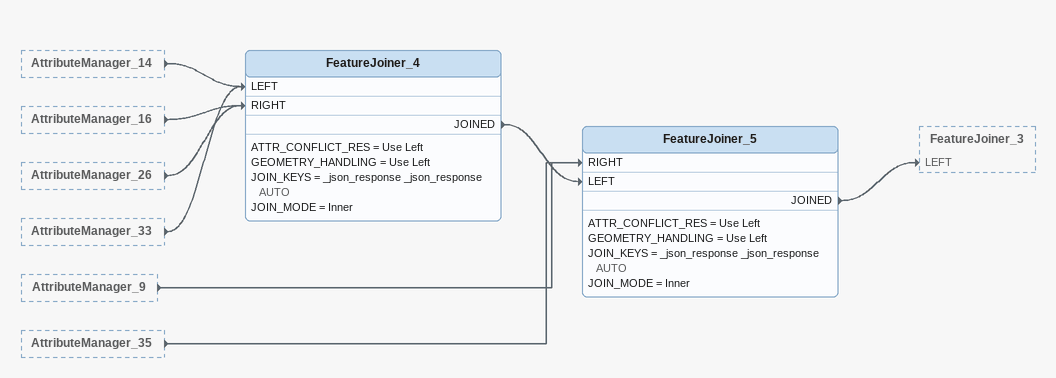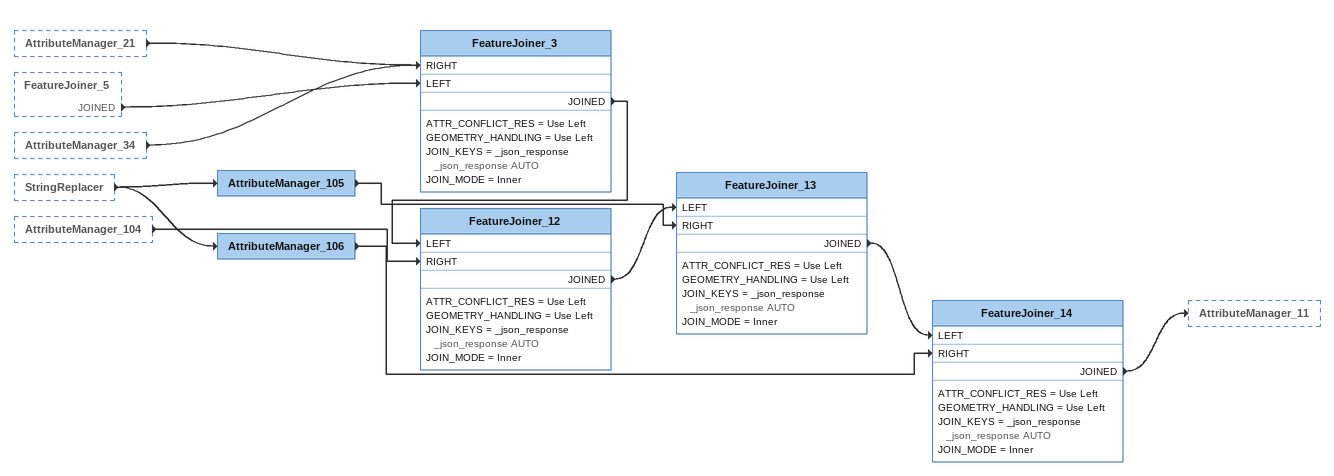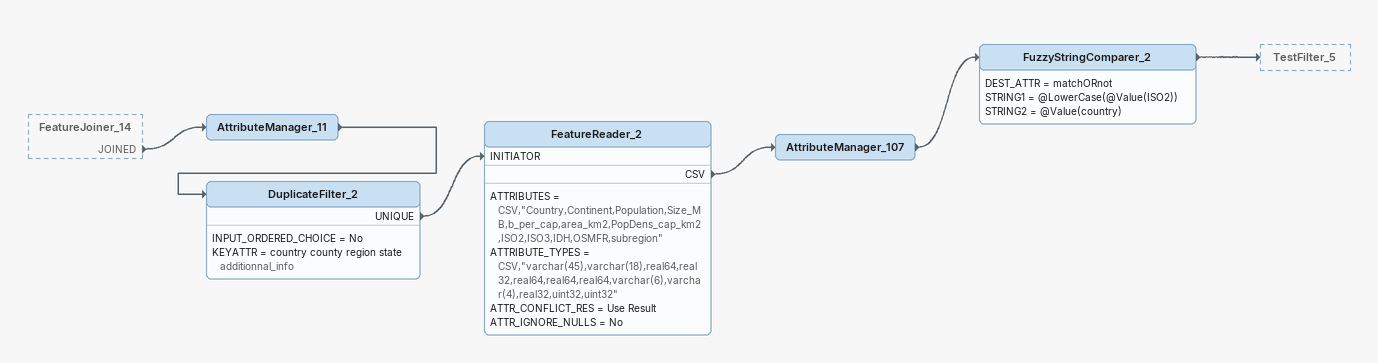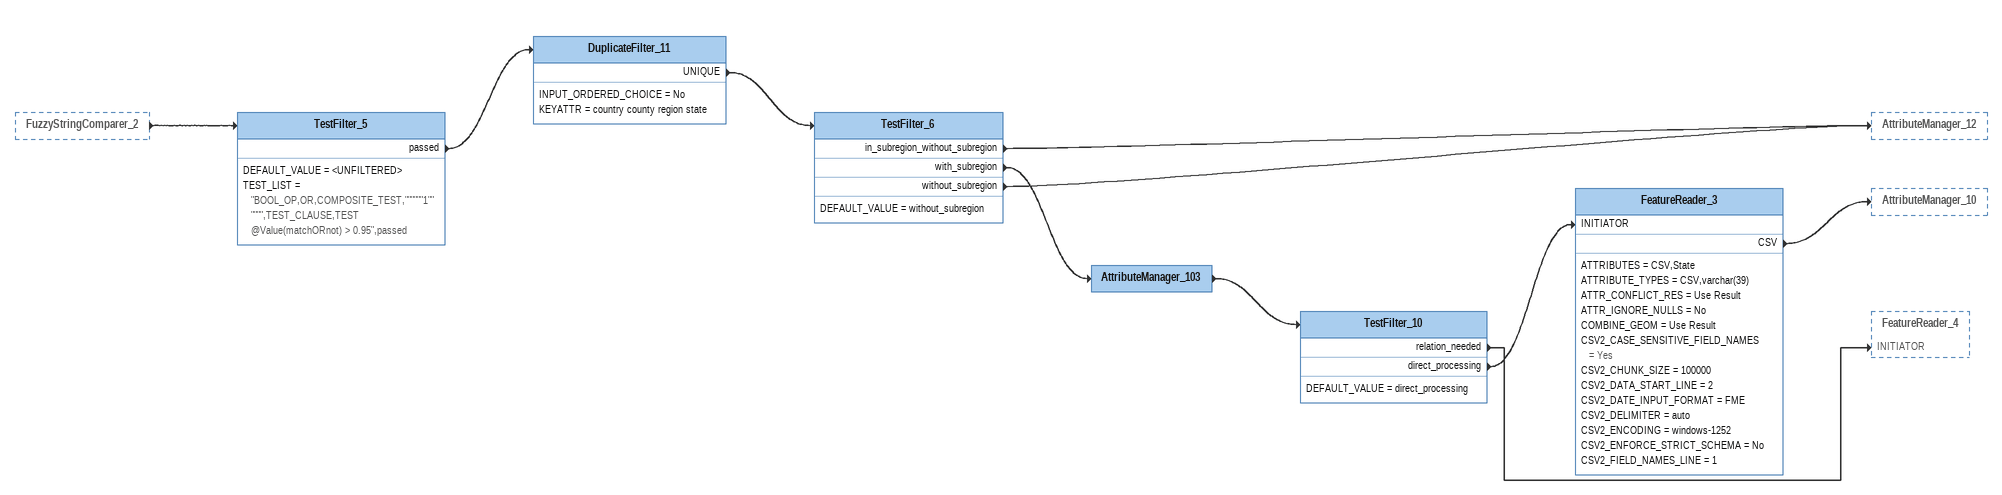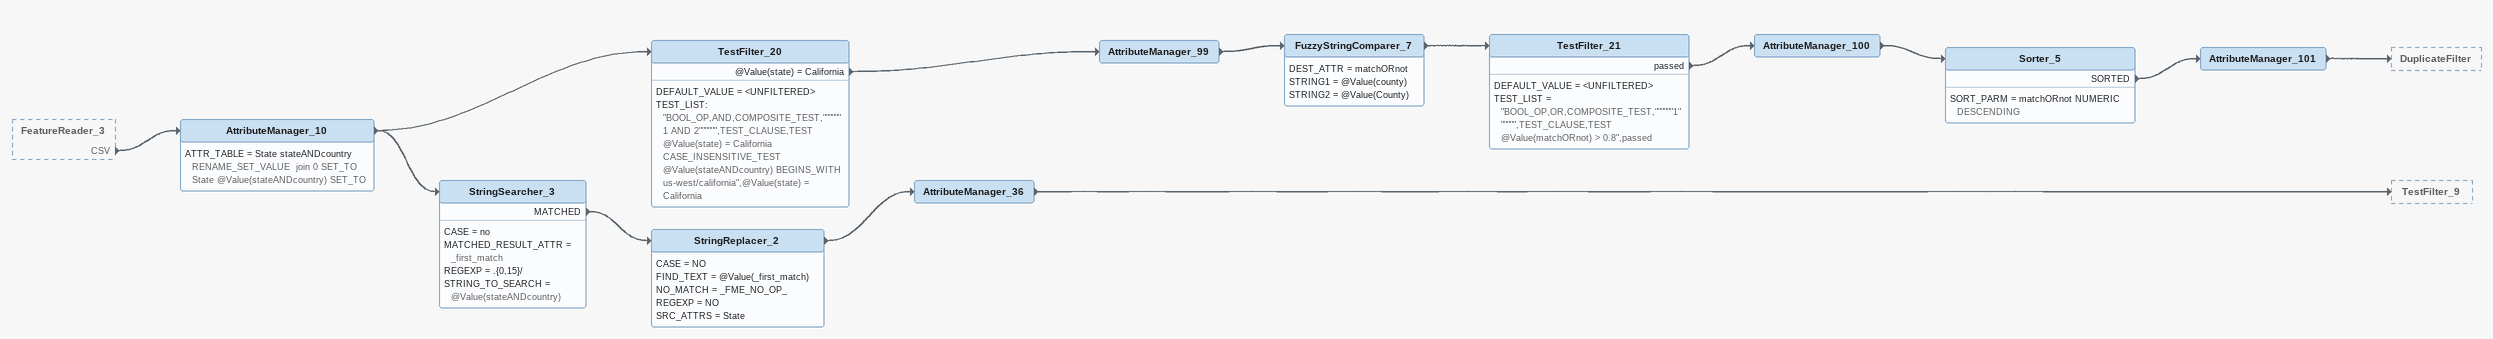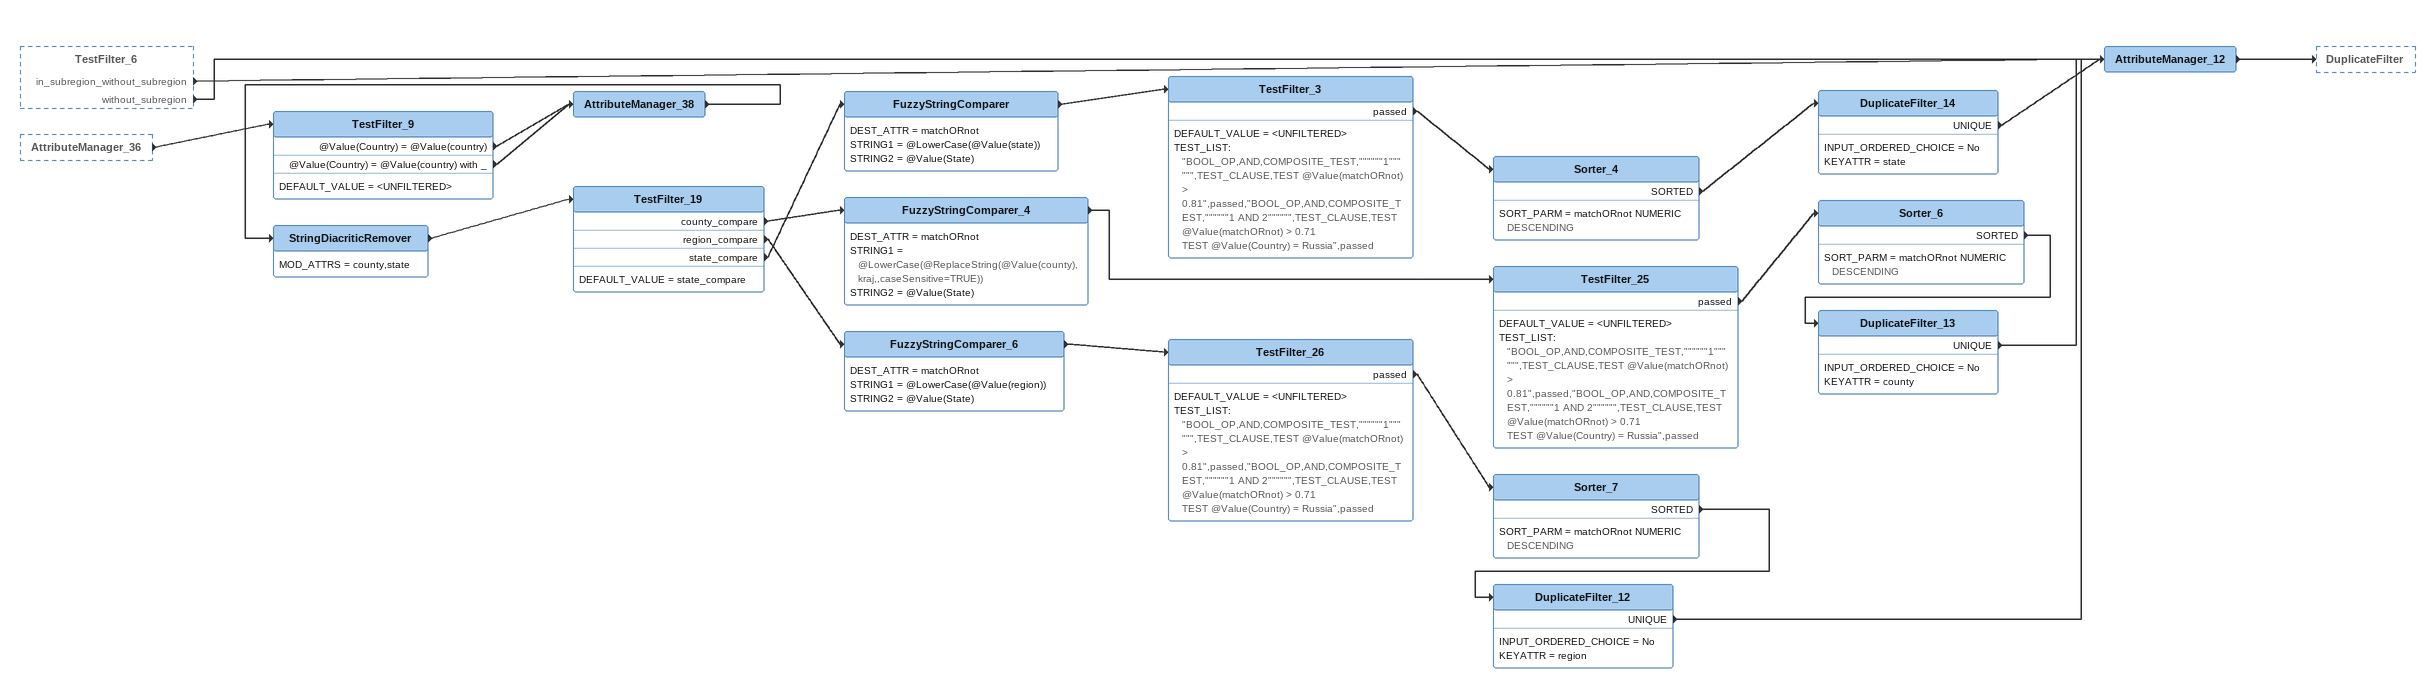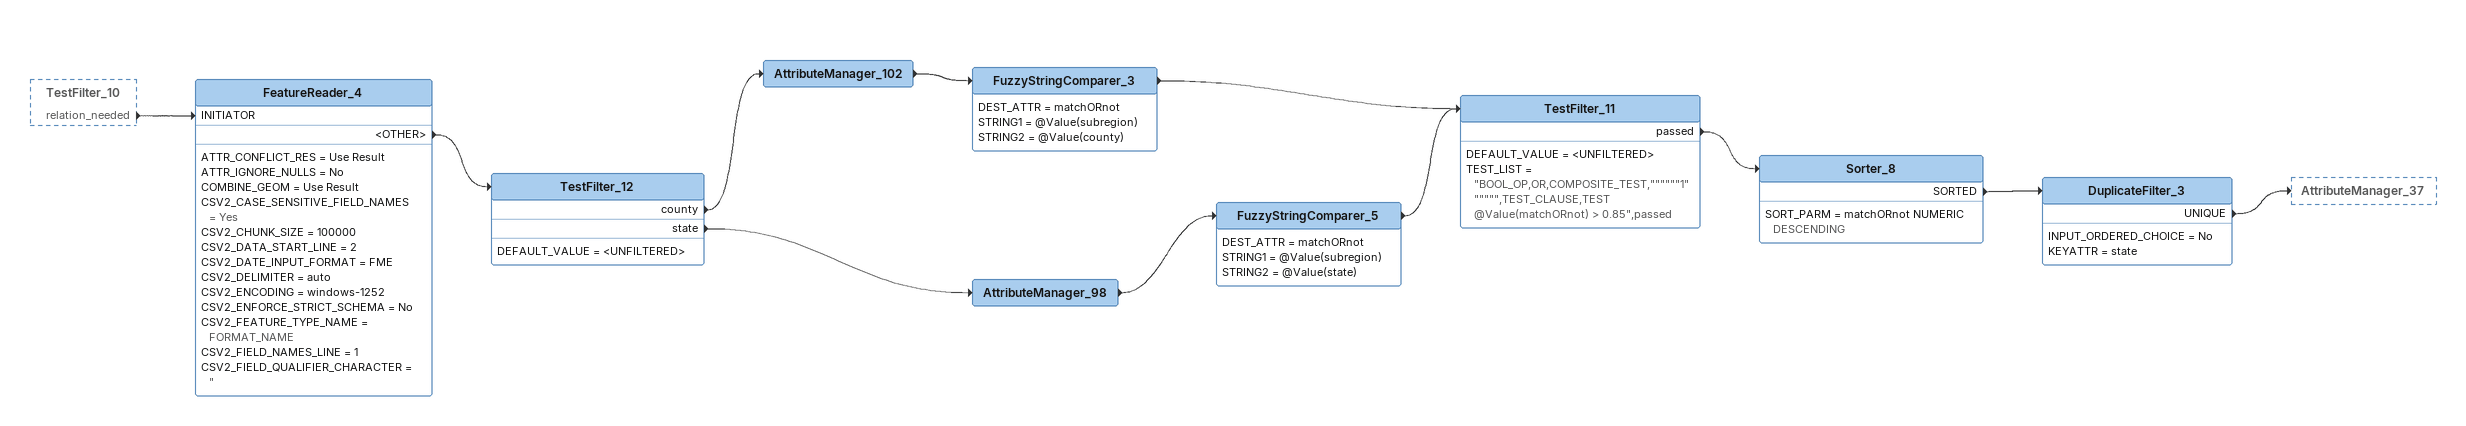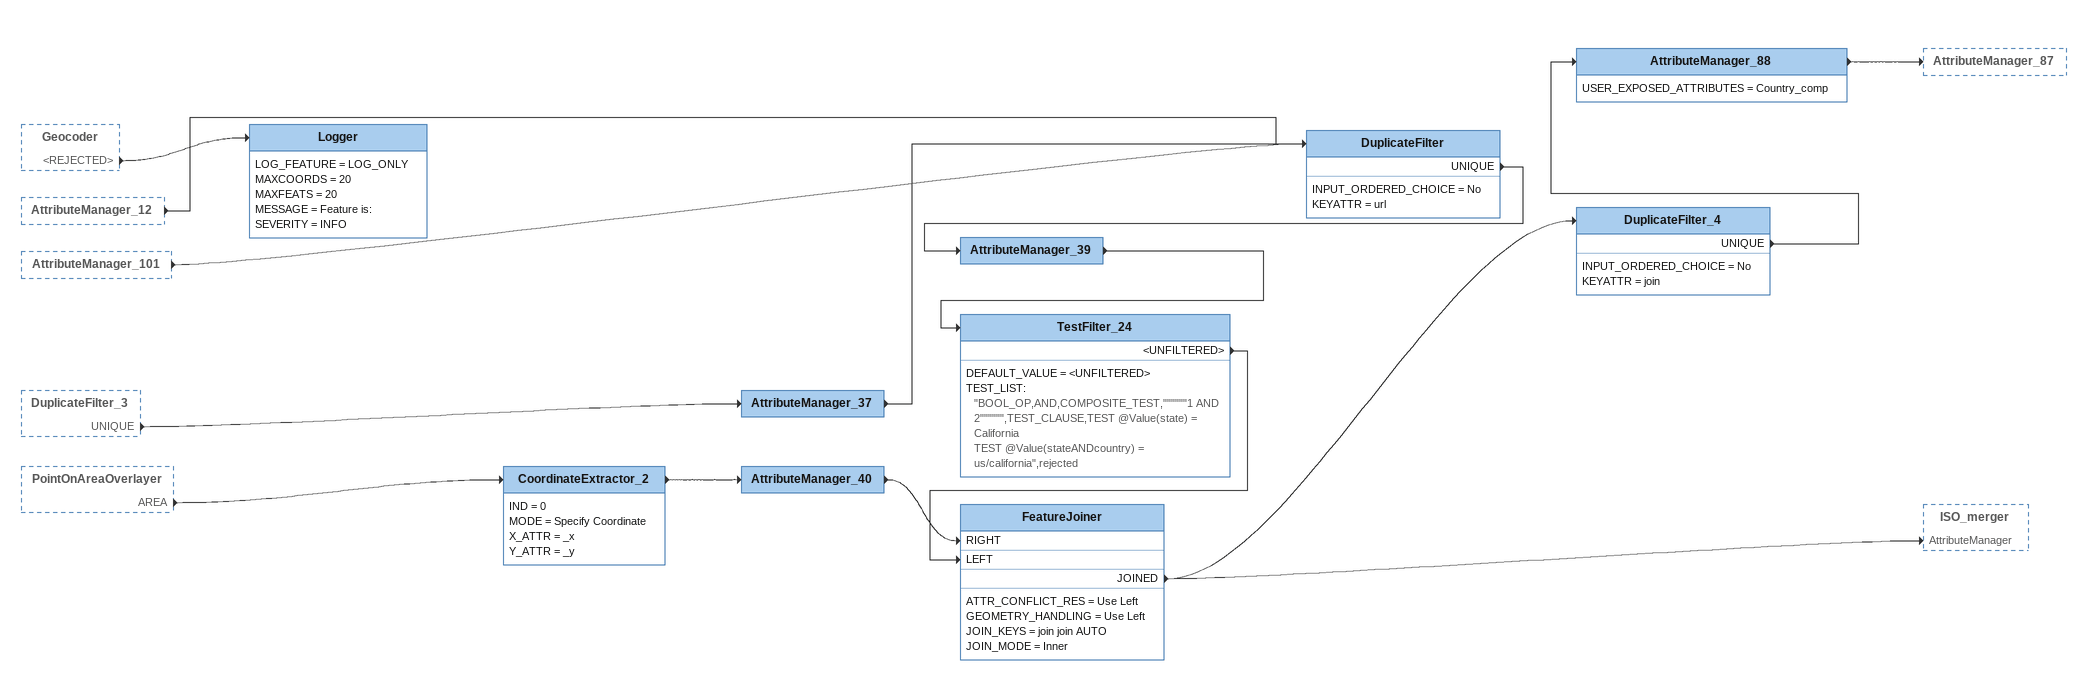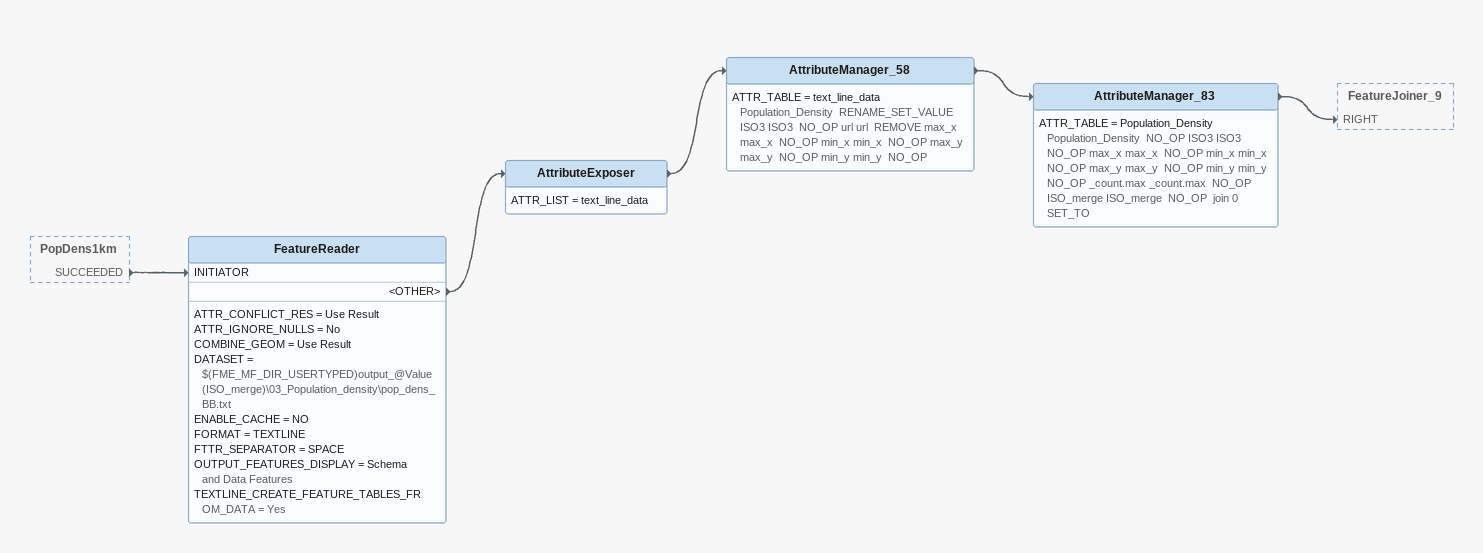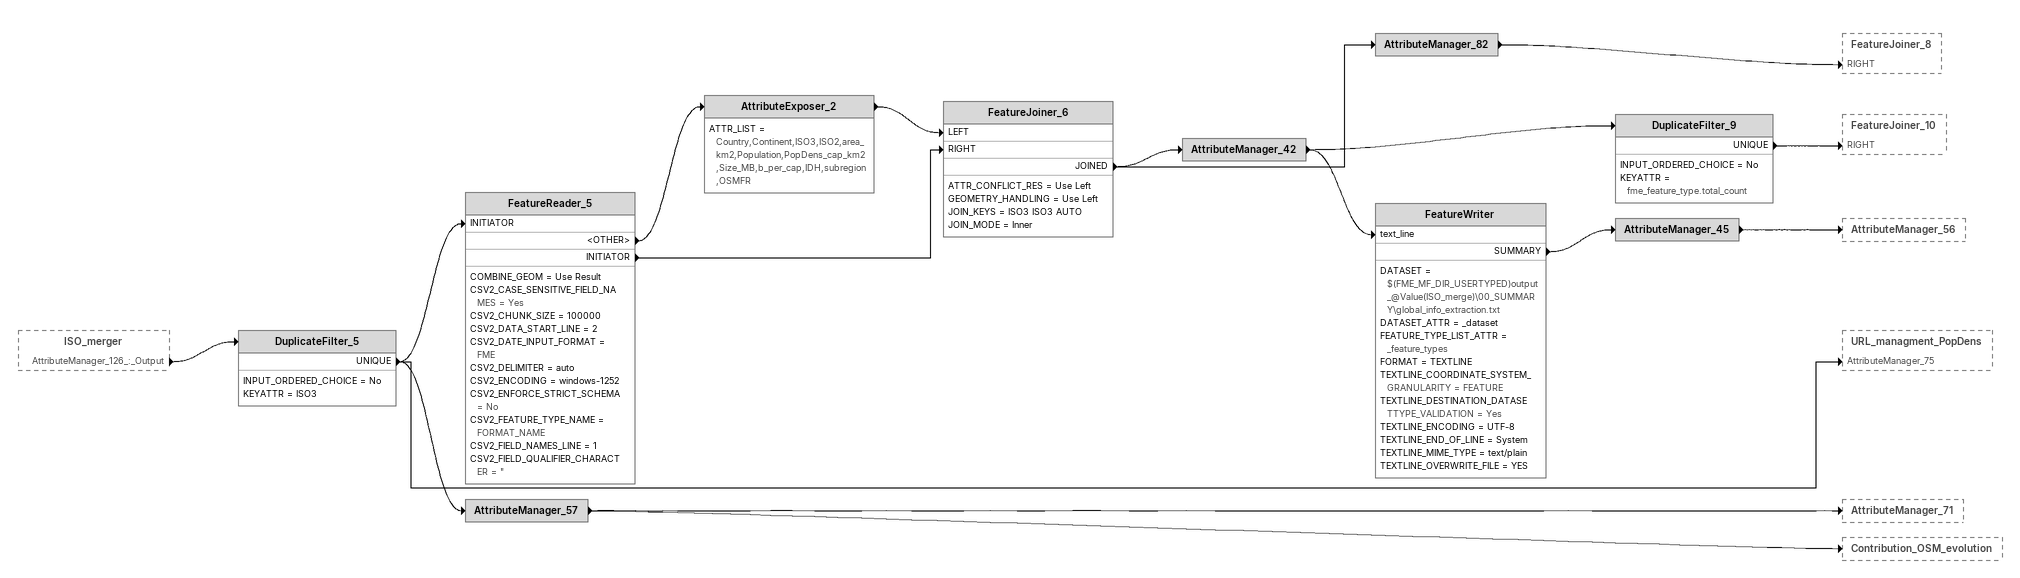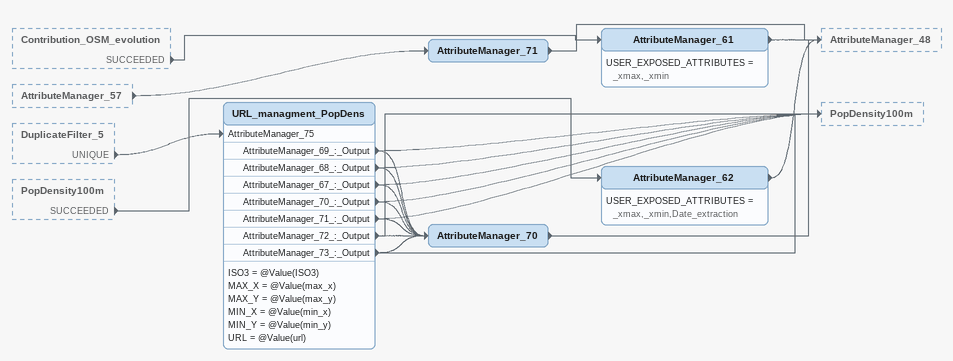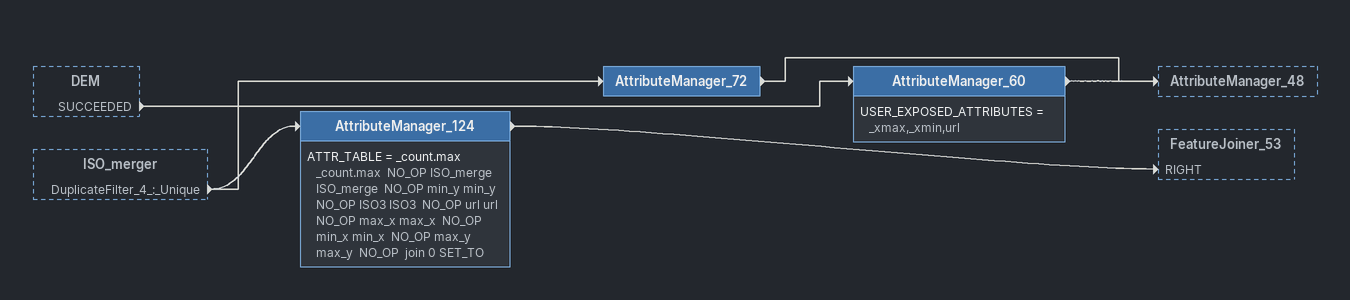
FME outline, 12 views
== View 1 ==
AttributeManager_14 [outside]
    -> FeatureJoiner_4 [LEFT]
AttributeManager_16 [outside]
    -> FeatureJoiner_4 [RIGHT]
AttributeManager_26 [outside]
    -> FeatureJoiner_4 [RIGHT]
AttributeManager_33 [outside]
    -> FeatureJoiner_4 [LEFT]
AttributeManager_9 [outside]
    -> FeatureJoiner_5 [RIGHT]
AttributeManager_35 [outside]
    -> FeatureJoiner_5 [RIGHT]
FeatureJoiner_4
    ATTR_CONFLICT_RES = Use Left
    GEOMETRY_HANDLING = Use Left
    JOIN_KEYS = _json_response _json_response AUTO
    JOIN_MODE = Inner
    JOINED -> FeatureJoiner_5 [LEFT]
FeatureJoiner_5
    ATTR_CONFLICT_RES = Use Left
    GEOMETRY_HANDLING = Use Left
    JOIN_KEYS = _json_response _json_response AUTO
    JOIN_MODE = Inner
    JOINED -> FeatureJoiner_3 [LEFT]

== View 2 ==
AttributeManager_21 [outside]
    -> FeatureJoiner_3 [RIGHT]
FeatureJoiner_5 [outside]
    JOINED -> FeatureJoiner_3 [LEFT]
AttributeManager_34 [outside]
    -> FeatureJoiner_3 [RIGHT]
StringReplacer [outside]
    -> AttributeManager_105
    -> AttributeManager_106
AttributeManager_104 [outside]
    -> FeatureJoiner_12 [RIGHT]
AttributeManager_105
    -> FeatureJoiner_13 [RIGHT]
FeatureJoiner_3
    ATTR_CONFLICT_RES = Use Left
    GEOMETRY_HANDLING = Use Left
    JOIN_KEYS = _json_response _json_response AUTO
    JOIN_MODE = Inner
    JOINED -> FeatureJoiner_12 [LEFT]
FeatureJoiner_12
    ATTR_CONFLICT_RES = Use Left
    GEOMETRY_HANDLING = Use Left
    JOIN_KEYS = _json_response _json_response AUTO
    JOIN_MODE = Inner
    JOINED -> FeatureJoiner_13 [LEFT]
FeatureJoiner_13
    ATTR_CONFLICT_RES = Use Left
    GEOMETRY_HANDLING = Use Left
    JOIN_KEYS = _json_response _json_response AUTO
    JOIN_MODE = Inner
    JOINED -> FeatureJoiner_14 [LEFT]
AttributeManager_106
    -> FeatureJoiner_14 [RIGHT]
FeatureJoiner_14
    ATTR_CONFLICT_RES = Use Left
    GEOMETRY_HANDLING = Use Left
    JOIN_KEYS = _json_response _json_response AUTO
    JOIN_MODE = Inner
    JOINED -> AttributeManager_11

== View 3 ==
FeatureJoiner_14 [outside]
    JOINED -> AttributeManager_11
AttributeManager_11
    -> DuplicateFilter_2
DuplicateFilter_2
    INPUT_ORDERED_CHOICE = No
    KEYATTR = country county region state additionnal_info
    UNIQUE -> FeatureReader_2 [INITIATOR]
FeatureReader_2
    ATTRIBUTES = CSV,"Country,Continent,Population,Size_MB,b_per_cap,area_km2,PopDens_cap_km2,ISO2,ISO3,IDH,OSMFR,subregion"
    ATTRIBUTE_TYPES = CSV,"varchar(45),varchar(18),real64,real32,real64,real64,real64,varchar(6),varchar(4),real32,uint32,uint32"
    ATTR_CONFLICT_RES = Use Result
    ATTR_IGNORE_NULLS = No
    CSV -> AttributeManager_107
AttributeManager_107
    -> FuzzyStringComparer_2
FuzzyStringComparer_2
    DEST_ATTR = matchORnot
    STRING1 = @LowerCase(@Value(ISO2))
    STRING2 = @Value(country)
    -> TestFilter_5

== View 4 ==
FuzzyStringComparer_2 [outside]
    -> TestFilter_5
TestFilter_5
    DEFAULT_VALUE = <UNFILTERED>
    TEST_LIST = "BOOL_OP,OR,COMPOSITE_TEST,""""""1"""""",TEST_CLAUSE,TEST @Value(matchORnot) > 0.95",passed
    passed -> DuplicateFilter_11
DuplicateFilter_11
    INPUT_ORDERED_CHOICE = No
    KEYATTR = country county region state
    UNIQUE -> TestFilter_6
TestFilter_6
    DEFAULT_VALUE = without_subregion
    in_subregion_without_subregion -> AttributeManager_12
    with_subregion -> AttributeManager_103
    without_subregion -> AttributeManager_12
AttributeManager_103
    -> TestFilter_10
TestFilter_10
    DEFAULT_VALUE = direct_processing
    relation_needed -> FeatureReader_4 [INITIATOR]
    direct_processing -> FeatureReader_3 [INITIATOR]
FeatureReader_3
    ATTRIBUTES = CSV,State
    ATTRIBUTE_TYPES = CSV,varchar(39)
    ATTR_CONFLICT_RES = Use Result
    ATTR_IGNORE_NULLS = No
    COMBINE_GEOM = Use Result
    CSV2_CASE_SENSITIVE_FIELD_NAMES = Yes
    CSV2_CHUNK_SIZE = 100000
    CSV2_DATA_START_LINE = 2
    CSV2_DATE_INPUT_FORMAT = FME
    CSV2_DELIMITER = auto
    CSV2_ENCODING = windows-1252
    CSV2_ENFORCE_STRICT_SCHEMA = No
    CSV2_FIELD_NAMES_LINE = 1
    CSV -> AttributeManager_10

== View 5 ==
FeatureReader_3 [outside]
    CSV -> AttributeManager_10
AttributeManager_10
    ATTR_TABLE = State stateANDcountry  RENAME_SET_VALUE  join 0 SET_TO  State @Value(stateANDcountry) SET_TO
    -> StringSearcher_3
    -> TestFilter_20
TestFilter_20
    DEFAULT_VALUE = <UNFILTERED>
    TEST_LIST:
      "BOOL_OP,AND,COMPOSITE_TEST,""""""1 AND 2"""""",TEST_CLAUSE,TEST @Value(state) = California
      CASE_INSENSITIVE_TEST @Value(stateANDcountry) BEGINS_WITH us-west/california",@Value(state) = California
    @Value(state) = California -> AttributeManager_99
AttributeManager_99
    -> FuzzyStringComparer_7
FuzzyStringComparer_7
    DEST_ATTR = matchORnot
    STRING1 = @Value(county)
    STRING2 = @Value(County)
    -> TestFilter_21
TestFilter_21
    DEFAULT_VALUE = <UNFILTERED>
    TEST_LIST = "BOOL_OP,OR,COMPOSITE_TEST,""""""1"""""",TEST_CLAUSE,TEST @Value(matchORnot) > 0.8",passed
    passed -> AttributeManager_100
AttributeManager_100
    -> Sorter_5
Sorter_5
    SORT_PARM = matchORnot NUMERIC DESCENDING
    SORTED -> AttributeManager_101
AttributeManager_101
    -> DuplicateFilter
StringSearcher_3
    CASE = no
    MATCHED_RESULT_ATTR = _first_match
    REGEXP = .{0,15}/
    STRING_TO_SEARCH = @Value(stateANDcountry)
    MATCHED -> StringReplacer_2
StringReplacer_2
    CASE = NO
    FIND_TEXT = @Value(_first_match)
    NO_MATCH = _FME_NO_OP_
    REGEXP = NO
    SRC_ATTRS = State
    -> AttributeManager_36
AttributeManager_36
    -> TestFilter_9

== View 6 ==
TestFilter_6 [outside]
    in_subregion_without_subregion -> AttributeManager_12
    without_subregion -> AttributeManager_12
AttributeManager_36 [outside]
    -> TestFilter_9
TestFilter_9
    DEFAULT_VALUE = <UNFILTERED>
    @Value(Country) = @Value(country) -> AttributeManager_38
    @Value(Country) = @Value(country) with _ -> AttributeManager_38
AttributeManager_38
    -> StringDiacriticRemover
StringDiacriticRemover
    MOD_ATTRS = county,state
    -> TestFilter_19
TestFilter_19
    DEFAULT_VALUE = state_compare
    county_compare -> FuzzyStringComparer_4
    region_compare -> FuzzyStringComparer_6
    state_compare -> FuzzyStringComparer
FuzzyStringComparer
    DEST_ATTR = matchORnot
    STRING1 = @LowerCase(@Value(state))
    STRING2 = @Value(State)
    -> TestFilter_3
TestFilter_3
    DEFAULT_VALUE = <UNFILTERED>
    TEST_LIST:
      "BOOL_OP,AND,COMPOSITE_TEST,""""""1"""""",TEST_CLAUSE,TEST @Value(matchORnot) > 0.81",passed,"BOOL_OP,AND,COMPOSITE_TEST,""""""1 AND 2"""""",TEST_CLAUSE,TEST @Value(matchORnot) > 0.71
      TEST @Value(Country) = Russia",passed
    passed -> Sorter_4
Sorter_4
    SORT_PARM = matchORnot NUMERIC DESCENDING
    SORTED -> DuplicateFilter_14
DuplicateFilter_14
    INPUT_ORDERED_CHOICE = No
    KEYATTR = state
    UNIQUE -> AttributeManager_12
FuzzyStringComparer_4
    DEST_ATTR = matchORnot
    STRING1 = @LowerCase(@ReplaceString(@Value(county), kraj,,caseSensitive=TRUE))
    STRING2 = @Value(State)
    -> TestFilter_25
TestFilter_25
    DEFAULT_VALUE = <UNFILTERED>
    TEST_LIST:
      "BOOL_OP,AND,COMPOSITE_TEST,""""""1"""""",TEST_CLAUSE,TEST @Value(matchORnot) > 0.81",passed,"BOOL_OP,AND,COMPOSITE_TEST,""""""1 AND 2"""""",TEST_CLAUSE,TEST @Value(matchORnot) > 0.71
      TEST @Value(Country) = Russia",passed
    passed -> Sorter_6
Sorter_6
    SORT_PARM = matchORnot NUMERIC DESCENDING
    SORTED -> DuplicateFilter_13
DuplicateFilter_13
    INPUT_ORDERED_CHOICE = No
    KEYATTR = county
    UNIQUE -> AttributeManager_12
FuzzyStringComparer_6
    DEST_ATTR = matchORnot
    STRING1 = @LowerCase(@Value(region))
    STRING2 = @Value(State)
    -> TestFilter_26
TestFilter_26
    DEFAULT_VALUE = <UNFILTERED>
    TEST_LIST:
      "BOOL_OP,AND,COMPOSITE_TEST,""""""1"""""",TEST_CLAUSE,TEST @Value(matchORnot) > 0.81",passed,"BOOL_OP,AND,COMPOSITE_TEST,""""""1 AND 2"""""",TEST_CLAUSE,TEST @Value(matchORnot) > 0.71
      TEST @Value(Country) = Russia",passed
    passed -> Sorter_7
Sorter_7
    SORT_PARM = matchORnot NUMERIC DESCENDING
    SORTED -> DuplicateFilter_12
DuplicateFilter_12
    INPUT_ORDERED_CHOICE = No
    KEYATTR = region
    UNIQUE -> AttributeManager_12
AttributeManager_12
    -> DuplicateFilter

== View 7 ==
TestFilter_10 [outside]
    relation_needed -> FeatureReader_4 [INITIATOR]
FeatureReader_4
    ATTR_CONFLICT_RES = Use Result
    ATTR_IGNORE_NULLS = No
    COMBINE_GEOM = Use Result
    CSV2_CASE_SENSITIVE_FIELD_NAMES = Yes
    CSV2_CHUNK_SIZE = 100000
    CSV2_DATA_START_LINE = 2
    CSV2_DATE_INPUT_FORMAT = FME
    CSV2_DELIMITER = auto
    CSV2_ENCODING = windows-1252
    CSV2_ENFORCE_STRICT_SCHEMA = No
    CSV2_FEATURE_TYPE_NAME = FORMAT_NAME
    CSV2_FIELD_NAMES_LINE = 1
    CSV2_FIELD_QUALIFIER_CHARACTER = "
    <OTHER> -> TestFilter_12
TestFilter_12
    DEFAULT_VALUE = <UNFILTERED>
    county -> AttributeManager_102
    state -> AttributeManager_98
AttributeManager_102
    -> FuzzyStringComparer_3
FuzzyStringComparer_3
    DEST_ATTR = matchORnot
    STRING1 = @Value(subregion)
    STRING2 = @Value(county)
    -> TestFilter_11
AttributeManager_98
    -> FuzzyStringComparer_5
FuzzyStringComparer_5
    DEST_ATTR = matchORnot
    STRING1 = @Value(subregion)
    STRING2 = @Value(state)
    -> TestFilter_11
TestFilter_11
    DEFAULT_VALUE = <UNFILTERED>
    TEST_LIST = "BOOL_OP,OR,COMPOSITE_TEST,""""""1"""""",TEST_CLAUSE,TEST @Value(matchORnot) > 0.85",passed
    passed -> Sorter_8
Sorter_8
    SORT_PARM = matchORnot NUMERIC DESCENDING
    SORTED -> DuplicateFilter_3
DuplicateFilter_3
    INPUT_ORDERED_CHOICE = No
    KEYATTR = state
    UNIQUE -> AttributeManager_37

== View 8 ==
Geocoder [outside]
    <REJECTED> -> Logger
AttributeManager_12 [outside]
    -> DuplicateFilter
AttributeManager_101 [outside]
    -> DuplicateFilter
DuplicateFilter_3 [outside]
    UNIQUE -> AttributeManager_37
PointOnAreaOverlayer [outside]
    AREA -> CoordinateExtractor_2
AttributeManager_37
    -> DuplicateFilter
DuplicateFilter
    INPUT_ORDERED_CHOICE = No
    KEYATTR = url
    UNIQUE -> AttributeManager_39
AttributeManager_39
    -> TestFilter_24
TestFilter_24
    DEFAULT_VALUE = <UNFILTERED>
    TEST_LIST:
      "BOOL_OP,AND,COMPOSITE_TEST,""""""1 AND 2"""""",TEST_CLAUSE,TEST @Value(state) = California
      TEST @Value(stateANDcountry) = us/california",rejected
    <UNFILTERED> -> FeatureJoiner [LEFT]
Logger
    LOG_FEATURE = LOG_ONLY
    MAXCOORDS = 20
    MAXFEATS = 20
    MESSAGE = Feature is:
    SEVERITY = INFO
CoordinateExtractor_2
    IND = 0
    MODE = Specify Coordinate
    X_ATTR = _x
    Y_ATTR = _y
    -> AttributeManager_40
AttributeManager_40
    -> FeatureJoiner [RIGHT]
FeatureJoiner
    ATTR_CONFLICT_RES = Use Left
    GEOMETRY_HANDLING = Use Left
    JOIN_KEYS = join join AUTO
    JOIN_MODE = Inner
    JOINED -> DuplicateFilter_4
    JOINED -> ISO_merger [AttributeManager]
DuplicateFilter_4
    INPUT_ORDERED_CHOICE = No
    KEYATTR = join
    UNIQUE -> AttributeManager_88
AttributeManager_88
    USER_EXPOSED_ATTRIBUTES = Country_comp
    -> AttributeManager_87

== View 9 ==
PopDens1km [outside]
    SUCCEEDED -> FeatureReader [INITIATOR]
FeatureReader
    ATTR_CONFLICT_RES = Use Result
    ATTR_IGNORE_NULLS = No
    COMBINE_GEOM = Use Result
    DATASET = $(FME_MF_DIR_USERTYPED)output_@Value(ISO_merge)\03_Population_density\pop_dens_BB.txt
    ENABLE_CACHE = NO
    FORMAT = TEXTLINE
    FTTR_SEPARATOR = SPACE
    OUTPUT_FEATURES_DISPLAY = Schema and Data Features
    TEXTLINE_CREATE_FEATURE_TABLES_FROM_DATA = Yes
    <OTHER> -> AttributeExposer
AttributeExposer
    ATTR_LIST = text_line_data
    -> AttributeManager_58
AttributeManager_58
    ATTR_TABLE = text_line_data Population_Density  RENAME_SET_VALUE ISO3 ISO3  NO_OP url url  REMOVE max_x max_x  NO_OP min_x min_x  NO_OP max_y max_y  NO_OP min_y min_y  NO_OP
    -> AttributeManager_83
AttributeManager_83
    ATTR_TABLE = Population_Density Population_Density  NO_OP ISO3 ISO3  NO_OP max_x max_x  NO_OP min_x min_x  NO_OP max_y max_y  NO_OP min_y min_y  NO_OP _count.max _count.max  NO_OP ISO_merge ISO_merge  NO_OP  join 0 SET_TO
    -> FeatureJoiner_9 [RIGHT]

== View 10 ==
ISO_merger [outside]
    AttributeManager_126_:_Output -> DuplicateFilter_5
DuplicateFilter_5
    INPUT_ORDERED_CHOICE = No
    KEYATTR = ISO3
    UNIQUE -> AttributeManager_57
    UNIQUE -> FeatureReader_5 [INITIATOR]
    UNIQUE -> URL_managment_PopDens [AttributeManager_75]
FeatureReader_5
    COMBINE_GEOM = Use Result
    CSV2_CASE_SENSITIVE_FIELD_NAMES = Yes
    CSV2_CHUNK_SIZE = 100000
    CSV2_DATA_START_LINE = 2
    CSV2_DATE_INPUT_FORMAT = FME
    CSV2_DELIMITER = auto
    CSV2_ENCODING = windows-1252
    CSV2_ENFORCE_STRICT_SCHEMA = No
    CSV2_FEATURE_TYPE_NAME = FORMAT_NAME
    CSV2_FIELD_NAMES_LINE = 1
    CSV2_FIELD_QUALIFIER_CHARACTER = "
    <OTHER> -> AttributeExposer_2
    INITIATOR -> FeatureJoiner_6 [RIGHT]
AttributeExposer_2
    ATTR_LIST = Country,Continent,ISO3,ISO2,area_km2,Population,PopDens_cap_km2,Size_MB,b_per_cap,IDH,subregion,OSMFR
    -> FeatureJoiner_6 [LEFT]
FeatureJoiner_6
    ATTR_CONFLICT_RES = Use Left
    GEOMETRY_HANDLING = Use Left
    JOIN_KEYS = ISO3 ISO3 AUTO
    JOIN_MODE = Inner
    JOINED -> AttributeManager_42
    JOINED -> AttributeManager_82
AttributeManager_82
    -> FeatureJoiner_8 [RIGHT]
AttributeManager_42
    -> FeatureWriter [text_line]
    -> DuplicateFilter_9
DuplicateFilter_9
    INPUT_ORDERED_CHOICE = No
    KEYATTR = fme_feature_type.total_count
    UNIQUE -> FeatureJoiner_10 [RIGHT]
FeatureWriter
    DATASET = $(FME_MF_DIR_USERTYPED)output_@Value(ISO_merge)\00_SUMMARY\global_info_extraction.txt
    DATASET_ATTR = _dataset
    FEATURE_TYPE_LIST_ATTR = _feature_types
    FORMAT = TEXTLINE
    TEXTLINE_COORDINATE_SYSTEM_GRANULARITY = FEATURE
    TEXTLINE_DESTINATION_DATASETTYPE_VALIDATION = Yes
    TEXTLINE_ENCODING = UTF-8
    TEXTLINE_END_OF_LINE = System
    TEXTLINE_MIME_TYPE = text/plain
    TEXTLINE_OVERWRITE_FILE = YES
    SUMMARY -> AttributeManager_45
AttributeManager_45
    -> AttributeManager_56
AttributeManager_57
    -> AttributeManager_71
    -> Contribution_OSM_evolution

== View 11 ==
Contribution_OSM_evolution [outside]
    SUCCEEDED -> AttributeManager_61
AttributeManager_57 [outside]
    -> AttributeManager_71
DuplicateFilter_5 [outside]
    UNIQUE -> URL_managment_PopDens [AttributeManager_75]
PopDensity100m [outside]
    SUCCEEDED -> AttributeManager_62
AttributeManager_61
    USER_EXPOSED_ATTRIBUTES = _xmax,_xmin
    -> AttributeManager_48
AttributeManager_71
    -> AttributeManager_48
URL_managment_PopDens
    ISO3 = @Value(ISO3)
    MAX_X = @Value(max_x)
    MAX_Y = @Value(max_y)
    MIN_X = @Value(min_x)
    MIN_Y = @Value(min_y)
    URL = @Value(url)
    AttributeManager_69_:_Output -> AttributeManager_70
    AttributeManager_69_:_Output -> PopDensity100m
    AttributeManager_68_:_Output -> AttributeManager_70
    AttributeManager_68_:_Output -> PopDensity100m
    AttributeManager_67_:_Output -> AttributeManager_70
    AttributeManager_67_:_Output -> PopDensity100m
    AttributeManager_70_:_Output -> AttributeManager_70
    AttributeManager_70_:_Output -> PopDensity100m
    AttributeManager_71_:_Output -> AttributeManager_70
    AttributeManager_71_:_Output -> PopDensity100m
    AttributeManager_72_:_Output -> AttributeManager_70
    AttributeManager_72_:_Output -> PopDensity100m
    AttributeManager_73_:_Output -> AttributeManager_70
    AttributeManager_73_:_Output -> PopDensity100m
AttributeManager_62
    USER_EXPOSED_ATTRIBUTES = _xmax,_xmin,Date_extraction
    -> AttributeManager_48
AttributeManager_70
    -> AttributeManager_48

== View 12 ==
DEM [outside]
    SUCCEEDED -> AttributeManager_60
ISO_merger [outside]
    DuplicateFilter_4_:_Unique -> AttributeManager_124
    DuplicateFilter_4_:_Unique -> AttributeManager_72
AttributeManager_60
    USER_EXPOSED_ATTRIBUTES = _xmax,_xmin,url
    -> AttributeManager_48
AttributeManager_72
    -> AttributeManager_48
AttributeManager_124
    ATTR_TABLE = _count.max _count.max  NO_OP ISO_merge ISO_merge  NO_OP min_y min_y  NO_OP ISO3 ISO3  NO_OP url url  NO_OP max_x max_x  NO_OP min_x min_x  NO_OP max_y max_y  NO_OP  join 0 SET_TO
    -> FeatureJoiner_53 [RIGHT]
